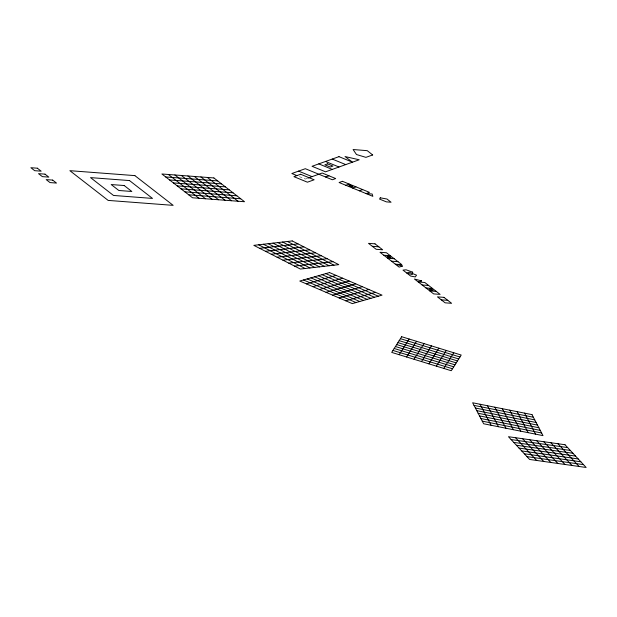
<?xml version="1.0" encoding="UTF-8"?>
<svg xmlns="http://www.w3.org/2000/svg" width="617" height="617" viewBox="0 0 617 617"><rect width="100%" height="100%" fill="white"/><g stroke="black" fill="none" stroke-linecap="round" stroke-linejoin="round"><path stroke-width="0.46" stroke-dasharray="3.08 2.31" d="M307.035 178.452L305.353 179.053L299.446 176.632"/><path stroke-width="0.93" d="M399.153 354.698L409.11 339.011M406.595 356.981L416.552 341.301M414.038 359.271L423.995 343.592M421.48 361.562L431.437 345.882M428.923 363.853L438.88 348.173M436.366 366.143L446.315 350.464M443.808 368.434L453.757 352.754M307.883 178.143L322.182 173.022L335.687 178.552L332.324 179.755L305.315 168.703L291.849 173.524L296.916 175.598M325.568 176.994L328.938 175.791M345.828 185.285L349.199 184.074M352.585 188.046L355.947 186.843M359.341 190.807L362.703 189.604M306.348 283.859L336.064 275.39M312.912 286.681L342.628 278.213M319.483 289.504L349.199 281.036M326.046 292.327L355.762 283.859M332.617 295.15L362.333 286.681M339.188 297.972L368.904 289.504M345.751 300.795L375.468 292.327M259.634 248.319L298.026 243.9M265.457 251.281L303.849 246.862M271.279 254.243L309.672 249.823M277.102 257.204L315.495 252.785M282.925 260.173L321.318 255.747M288.748 263.135L327.141 258.716M294.571 266.097L332.964 261.677M165.711 176.963L217.716 180.912M169.536 179.933L221.542 183.889M173.369 182.91L225.375 186.866M177.202 185.887L229.208 189.835M181.028 188.856L233.033 192.812M184.861 191.833L236.866 195.782M188.694 194.802L240.699 198.759M372.336 246.314L378.838 246.808M383.828 255.237L390.33 255.731M387.653 258.214L394.155 258.708M391.487 261.184L397.988 261.677M422.128 284.977L428.63 285.47M425.961 287.946L432.463 288.44M429.794 290.923L436.296 291.417M441.286 299.839L447.788 300.332M511.107 439.559L567.648 447.58M513.753 442.397L570.285 450.425M516.398 445.243L572.931 453.264M519.036 448.081L575.576 456.11M521.681 450.927L578.222 458.948M524.327 453.765L580.859 461.794M526.972 456.611L583.505 464.632M474.01 405.392L533.366 417.246M475.391 408.022L534.738 419.868M476.764 410.644L536.119 422.498M478.144 413.267L537.492 425.121M479.517 415.897L538.865 427.743M480.89 418.519L540.245 430.373M482.27 421.149L541.618 432.995M400.425 338.679L459.958 357.004M399.176 340.646L458.716 358.963M397.934 342.605L457.467 360.922M396.692 344.564L456.225 362.881M395.443 346.523L454.984 364.84M394.201 348.482L453.734 366.807M392.96 350.441L452.492 368.765M332.239 159.063L345.744 164.592M325.506 161.477L339.011 166.999M318.773 163.883L332.278 169.413M298.582 171.117L312.086 176.639M325.784 273.624L378.321 296.206M322.066 274.688L374.604 297.263M318.349 275.745L370.894 298.32M314.639 276.802L367.177 299.384M310.922 277.858L363.467 300.44M307.204 278.923L359.75 301.497M303.495 279.979L356.032 302.554M287.399 241.486L333.982 265.194M282.601 242.041L329.185 265.742M277.804 242.589L324.388 266.297M273.007 243.144L319.591 266.853M268.21 243.7L314.793 267.4M263.405 244.247L309.989 267.955M258.608 244.802L305.191 268.511M207.381 177.449L238.031 201.235M200.88 176.956L231.529 200.741M194.378 176.462L225.028 200.247M187.884 175.968L218.526 199.754M181.383 175.475L212.024 199.26M174.881 174.973L205.523 198.767M168.379 174.48L199.021 198.273M557.938 443.731L579.085 466.475M550.865 442.728L572.013 465.473M543.801 441.726L564.948 464.47M536.736 440.723L557.884 463.467M529.664 439.72L550.811 462.465M522.599 438.718L543.747 461.462M515.534 437.715L536.682 460.459M524.566 413.135L535.579 434.137M517.146 411.655L528.16 432.656M509.727 410.174L520.74 431.175M502.315 408.693L513.321 429.694M494.896 407.212L505.901 428.213M487.476 405.731L498.482 426.733M480.057 404.251L491.063 425.252M412.696 272.182L412.241 274.565L406.811 273.076L409.179 272.19L416.529 275.159L415.31 276.94L410.637 276.054L402.978 270.107L406.117 269.806L412.696 272.182M380.265 197.818L379.594 199.098L386.35 201.859L391.07 202.245L387.013 199.036L380.265 197.818M401.667 336.72L391.71 352.407L451.251 370.724L461.2 355.045L401.667 336.72M338.972 156.656L312.04 166.297L325.552 171.819L359.21 159.772L345.034 156.556L352.477 162.178L338.972 156.656M327.542 163.852L324.843 164.816L330.249 167.03L332.941 166.066L327.542 163.852M300.649 174.256L293.916 176.663L307.428 182.192L314.153 179.778L300.649 174.256M372.668 154.952L365.935 157.358L356.487 154.528L353.094 149.522L367.262 150.671L372.668 154.952M342.443 181.313L339.08 182.516L372.845 196.337L372.159 193.993L366.089 193.568L369.46 192.365L342.443 181.313M350.209 185.27L348.867 185.748L351.567 186.858L352.916 186.373L350.209 185.27M402.431 266.043L399.145 267.13L379.995 252.26L386.497 252.762L401.821 264.654L395.32 264.161L402.431 266.043M421.588 280.905L418.303 282L424.804 282.493L440.122 294.386L433.62 293.893L414.47 279.023L421.588 280.905M329.493 272.567L299.777 281.036L352.322 303.618L382.039 295.142L329.493 272.567M292.203 240.931L253.811 245.358L300.394 269.058L338.787 264.639L292.203 240.931M213.883 177.943L161.878 173.986L192.519 197.779L244.525 201.728L213.883 177.943M37.352 168.202L30.85 167.708L34.683 170.685L41.185 171.179L37.352 168.202M134.861 175.614L69.852 170.678L108.16 200.409L173.169 205.353L134.861 175.614M45.01 174.148L38.509 173.655L42.342 176.632L48.843 177.125L45.01 174.148M129.524 180.573L90.514 177.611L113.497 195.45L152.507 198.419L129.524 180.573M52.676 180.095L46.175 179.601L50 182.578L56.502 183.072L52.676 180.095M124.179 185.532L111.183 184.545L118.842 190.491L131.845 191.478L124.179 185.532M375.005 243.838L368.503 243.345L376.162 249.291L382.663 249.785L375.005 243.838M389.528 256.479L386.928 256.279L388.455 257.466L391.055 257.667L389.528 256.479M431.661 289.188L429.062 288.987L430.597 290.175L433.196 290.376L431.661 289.188M443.955 297.363L437.453 296.87L445.119 302.816L451.613 303.309L443.955 297.363M565.002 444.734L508.462 436.713L529.61 459.457L586.15 467.478L565.002 444.734M531.985 414.616L472.637 402.77L483.643 423.771L542.999 435.625L531.985 414.616"/></g></svg>
